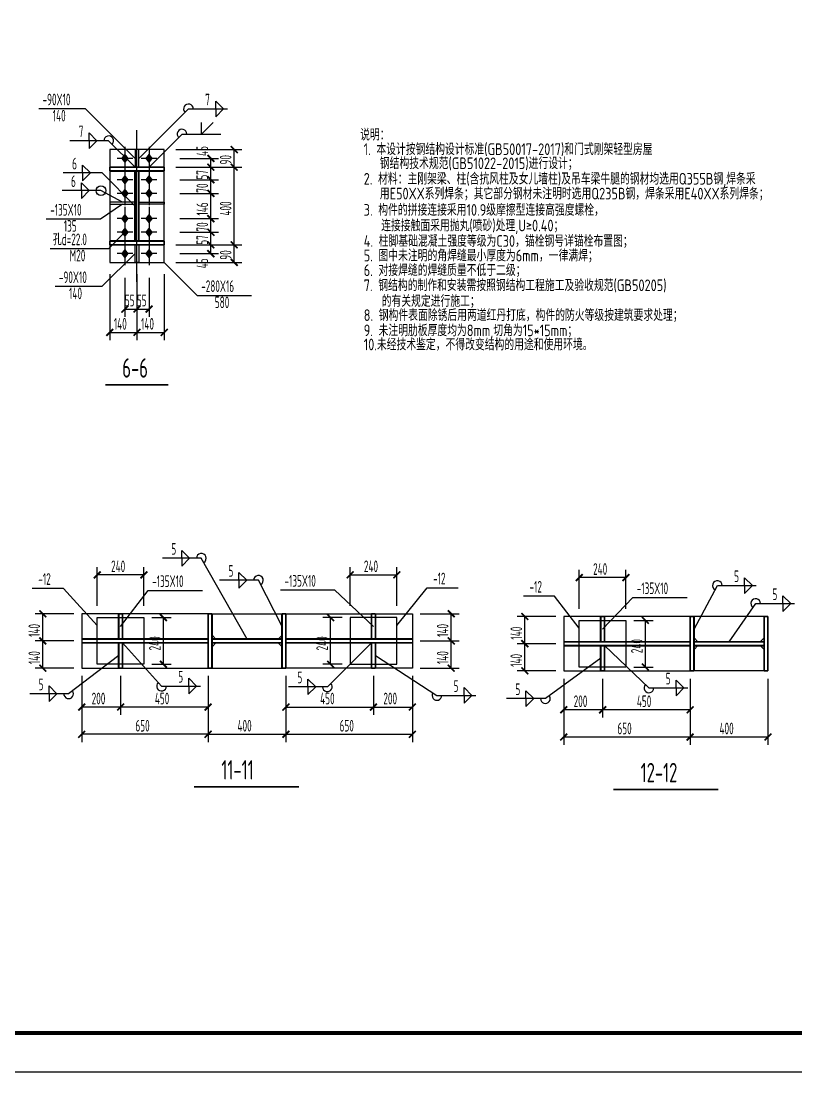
# Model space of a CAD drawing. Extents: x 8844666 to 9156203, y 1662182 to 2655606.
# Drawn here: x 8940057 to 8959981, y 1662182 to 1689208 of the extents above; entities that cross this region are included whole.
import ezdxf

# ---------------------------------------------------------------- set-up
doc = ezdxf.new("R2010")
doc.units = 0
doc.header["$LTSCALE"] = 1000
doc.header["$MEASUREMENT"] = 0
doc.linetypes.add('6', pattern=[8.75, 5, -1.25, 1.25, -1.25])
for name, color, linetype in [('10', 7, 'CONTINUOUS'), ('130', 7, 'CONTINUOUS'), ('PUB_TITLE', 4, 'CONTINUOUS'), ('尺寸标注', 86, 'CONTINUOUS'), ('层10', 7, 'CONTINUOUS'), ('层20', 2, 'CONTINUOUS'), ('焊缝标注', 6, 'CONTINUOUS'), ('编号标注', 253, 'CONTINUOUS'), ('螺栓孔标注', 6, 'CONTINUOUS'), ('钢板标注', 6, 'CONTINUOUS')]:
    doc.layers.add(name, color=color, linetype=linetype)
doc.styles.add('TSSD_REIN', font='atssdeng.shx', dxfattribs={"width": 0.7, "bigfont": 'atssdchn.shx'})

msp = doc.modelspace()

# ---------------------------------------------------------------- linework, layer by layer
at = {"layer": '10', "const_width": 45}
for points in [[(8942228.4, 1679851.1), (8943848.4, 1679851.1)], [(8944505.7, 1669516.1), (8947205.7, 1669516.1)], [(8955285.3, 1669445.5), (8957985.3, 1669445.5)]]:
    msp.add_lwpolyline(points, dxfattribs=at)
at = {"layer": 'PUB_TITLE'}
msp.add_lwpolyline([(8903902.8, 1662181.8), (9009002.8, 1662181.8), (9009002.8, 1721581.8), (8903902.8, 1721581.8)], close=True, dxfattribs=at)
at = {"layer": 'PUB_TITLE', "const_width": 100}
msp.add_lwpolyline([(8906402.8, 1663181.8), (9008002.8, 1663181.8), (9008002.8, 1720581.8), (8906402.8, 1720581.8)], close=True, dxfattribs=at)
at = {"layer": '尺寸标注'}
for p, q in [((8944038.4, 1685901.1), (8945738.4, 1685901.1)), ((8944138.4, 1685676.1), (8945138.4, 1685676.1)), ((8944938.4, 1685451.1), (8944938.4, 1685676.1)), ((8945538.4, 1685451.1), (8945538.4, 1685901.1)), ((8944038.4, 1685451.1), (8945738.4, 1685451.1)), ((8944038.4, 1685451.1), (8945738.4, 1685451.1)), ((8944138.4, 1685451.1), (8945138.4, 1685451.1)), ((8944138.4, 1685451.1), (8945138.4, 1685451.1)), ((8944938.4, 1685126.1), (8944938.4, 1685451.1)), ((8945538.4, 1683451.1), (8945538.4, 1685451.1)), ((8944138.4, 1685126.1), (8945138.4, 1685126.1)), ((8944138.4, 1685126.1), (8945138.4, 1685126.1)), ((8944938.4, 1684776.1), (8944938.4, 1685126.1)), ((8944138.4, 1684776.1), (8945138.4, 1684776.1)), ((8944138.4, 1684776.1), (8945138.4, 1684776.1)), ((8944938.4, 1684126.1), (8944938.4, 1684776.1)), ((8944138.4, 1684126.1), (8945138.4, 1684126.1)), ((8944138.4, 1684126.1), (8945138.4, 1684126.1)), ((8944938.4, 1683776.1), (8944938.4, 1684126.1)), ((8944138.4, 1683776.1), (8945138.4, 1683776.1)), ((8944138.4, 1683776.1), (8945138.4, 1683776.1)), ((8944938.4, 1683451.1), (8944938.4, 1683776.1)), ((8944038.4, 1683451.1), (8945738.4, 1683451.1)), ((8944038.4, 1683451.1), (8945738.4, 1683451.1)), ((8944138.4, 1683451.1), (8945138.4, 1683451.1)), ((8944138.4, 1683451.1), (8945138.4, 1683451.1)), ((8944138.4, 1683226.1), (8945138.4, 1683226.1)), ((8944938.4, 1683226.1), (8944938.4, 1683451.1)), ((8945538.4, 1683001.1), (8945538.4, 1683451.1)), ((8944038.4, 1683001.1), (8945738.4, 1683001.1)), ((8942338.4, 1682701.1), (8942338.4, 1681001.1)), ((8943038.4, 1682701.1), (8943038.4, 1681001.1)), ((8943038.4, 1682701.1), (8943038.4, 1681001.1)), ((8943738.4, 1682701.1), (8943738.4, 1681001.1)), ((8942728.4, 1682601.1), (8942728.4, 1681601.1)), ((8943038.4, 1682601.1), (8943038.4, 1681601.1)), ((8943038.4, 1682601.1), (8943038.4, 1681601.1)), ((8943348.4, 1682601.1), (8943348.4, 1681601.1)), ((8942728.4, 1681801.1), (8943038.4, 1681801.1)), ((8943038.4, 1681801.1), (8943348.4, 1681801.1)), ((8942338.4, 1681201.1), (8943038.4, 1681201.1)), ((8943038.4, 1681201.1), (8943738.4, 1681201.1)), ((8942017.8, 1674166.1), (8942017.8, 1675166.1)), ((8943217.8, 1674166.1), (8943217.8, 1675166.1)), ((8948517.8, 1674166.1), (8948517.8, 1675166.1)), ((8949717.8, 1674166.1), (8949717.8, 1675166.1)), ((8943217.8, 1674966.1), (8942017.8, 1674966.1)), ((8948517.8, 1674966.1), (8949717.8, 1674966.1)), ((8954410.3, 1674095.5), (8954410.3, 1675095.5)), ((8955610.3, 1674895.5), (8954410.3, 1674895.5)), ((8955610.3, 1674095.5), (8955610.3, 1675095.5)), ((8941417.8, 1673966.1), (8940417.8, 1673966.1)), ((8940617.8, 1673266.1), (8940617.8, 1673966.1)), ((8943417.8, 1673866.1), (8943917.8, 1673866.1)), ((8943717.8, 1672666.1), (8943717.8, 1673866.1)), ((8948317.8, 1673866.1), (8947817.8, 1673866.1)), ((8948017.8, 1672666.1), (8948017.8, 1673866.1)), ((8950317.8, 1673966.1), (8951317.8, 1673966.1)), ((8951117.8, 1673266.1), (8951117.8, 1673966.1)), ((8953810.3, 1673895.5), (8952810.3, 1673895.5)), ((8953010.3, 1673195.5), (8953010.3, 1673895.5)), ((8955810.3, 1673795.5), (8956310.3, 1673795.5)), ((8956110.3, 1672595.5), (8956110.3, 1673795.5)), ((8941417.8, 1673266.1), (8940417.8, 1673266.1)), ((8941417.8, 1673266.1), (8940417.8, 1673266.1)), ((8940617.8, 1672566.1), (8940617.8, 1673266.1)), ((8950317.8, 1673266.1), (8951317.8, 1673266.1)), ((8950317.8, 1673266.1), (8951317.8, 1673266.1)), ((8951117.8, 1672566.1), (8951117.8, 1673266.1)), ((8953810.3, 1673195.5), (8952810.3, 1673195.5)), ((8953810.3, 1673195.5), (8952810.3, 1673195.5)), ((8953010.3, 1672495.5), (8953010.3, 1673195.5)), ((8941417.8, 1672566.1), (8940417.8, 1672566.1)), ((8943417.8, 1672666.1), (8943917.8, 1672666.1)), ((8948317.8, 1672666.1), (8947817.8, 1672666.1)), ((8950317.8, 1672566.1), (8951317.8, 1672566.1)), ((8953810.3, 1672495.5), (8952810.3, 1672495.5)), ((8955810.3, 1672595.5), (8956310.3, 1672595.5)), ((8941617.8, 1672366.1), (8941617.8, 1671366.1)), ((8941617.8, 1672366.1), (8941617.8, 1670666.1)), ((8942617.8, 1672366.1), (8942617.8, 1671366.1)), ((8942617.8, 1672366.1), (8942617.8, 1671366.1)), ((8944867.8, 1672366.1), (8944867.8, 1670666.1)), ((8944867.8, 1672366.1), (8944867.8, 1671366.1)), ((8944867.8, 1672366.1), (8944867.8, 1670666.1)), ((8946867.8, 1672366.1), (8946867.8, 1671366.1)), ((8946867.8, 1672366.1), (8946867.8, 1670666.1)), ((8946867.8, 1672366.1), (8946867.8, 1670666.1)), ((8949117.8, 1672366.1), (8949117.8, 1671366.1)), ((8949117.8, 1672366.1), (8949117.8, 1671366.1)), ((8950117.8, 1672366.1), (8950117.8, 1671366.1)), ((8950117.8, 1672366.1), (8950117.8, 1670666.1)), ((8954010.3, 1672295.5), (8954010.3, 1671295.5)), ((8954010.3, 1672295.5), (8954010.3, 1670595.5)), ((8955010.3, 1672295.5), (8955010.3, 1671295.5)), ((8955010.3, 1672295.5), (8955010.3, 1671295.5)), ((8957260.3, 1672295.5), (8957260.3, 1671295.5)), ((8957260.3, 1672295.5), (8957260.3, 1670595.5)), ((8957260.3, 1672295.5), (8957260.3, 1670595.5)), ((8959260.3, 1672295.5), (8959260.3, 1670595.5)), ((8942617.8, 1671566.1), (8941617.8, 1671566.1)), ((8944867.8, 1671566.1), (8942617.8, 1671566.1)), ((8946867.8, 1671566.1), (8949117.8, 1671566.1)), ((8949117.8, 1671566.1), (8950117.8, 1671566.1)), ((8955010.3, 1671495.5), (8954010.3, 1671495.5)), ((8957260.3, 1671495.5), (8955010.3, 1671495.5)), ((8944867.8, 1670866.1), (8941617.8, 1670866.1)), ((8944867.8, 1670866.1), (8946867.8, 1670866.1)), ((8946867.8, 1670866.1), (8950117.8, 1670866.1)), ((8957260.3, 1670795.5), (8954010.3, 1670795.5)), ((8959260.3, 1670795.5), (8957260.3, 1670795.5))]:
    msp.add_line(p, q, dxfattribs=at)
at = {"layer": '尺寸标注', "const_width": 45}
for points in [[(8945450, 1685989.4), (8945626.8, 1685812.7)], [(8944850, 1685764.4), (8945026.8, 1685587.7)], [(8944850, 1685539.4), (8945026.8, 1685362.7)], [(8944850, 1685539.4), (8945026.8, 1685362.7)], [(8945450, 1685539.4), (8945626.8, 1685362.7)], [(8945450, 1685539.4), (8945626.8, 1685362.7)], [(8944850, 1685214.4), (8945026.8, 1685037.7)], [(8944850, 1685214.4), (8945026.8, 1685037.7)], [(8944850, 1684864.4), (8945026.8, 1684687.7)], [(8944850, 1684864.4), (8945026.8, 1684687.7)], [(8944850, 1684214.4), (8945026.8, 1684037.7)], [(8944850, 1684214.4), (8945026.8, 1684037.7)], [(8944850, 1683864.4), (8945026.8, 1683687.7)], [(8944850, 1683864.4), (8945026.8, 1683687.7)], [(8944850, 1683539.4), (8945026.8, 1683362.7)], [(8944850, 1683539.4), (8945026.8, 1683362.7)], [(8945450, 1683539.4), (8945626.8, 1683362.7)], [(8945450, 1683539.4), (8945626.8, 1683362.7)], [(8944850, 1683314.4), (8945026.8, 1683137.7)], [(8945450, 1683089.4), (8945626.8, 1682912.7)], [(8942640, 1681712.7), (8942816.8, 1681889.4)], [(8942950, 1681712.7), (8943126.8, 1681889.4)], [(8942950, 1681712.7), (8943126.8, 1681889.4)], [(8943260, 1681712.7), (8943436.8, 1681889.4)], [(8942250, 1681112.7), (8942426.8, 1681289.4)], [(8942950, 1681112.7), (8943126.8, 1681289.4)], [(8942950, 1681112.7), (8943126.8, 1681289.4)], [(8943650, 1681112.7), (8943826.8, 1681289.4)], [(8941929.4, 1674877.7), (8942106.2, 1675054.4)], [(8943129.4, 1674877.7), (8943306.2, 1675054.4)], [(8948429.4, 1674877.7), (8948606.2, 1675054.4)], [(8949629.4, 1674877.7), (8949806.2, 1675054.4)], [(8954321.9, 1674807.1), (8954498.7, 1674983.9)], [(8955521.9, 1674807.1), (8955698.7, 1674983.9)], [(8940529.4, 1674054.4), (8940706.2, 1673877.7)], [(8951029.4, 1674054.4), (8951206.2, 1673877.7)], [(8943629.4, 1673954.4), (8943806.2, 1673777.7)], [(8947929.4, 1673954.4), (8948106.2, 1673777.7)], [(8952921.9, 1673983.9), (8953098.7, 1673807.1)], [(8956021.9, 1673883.9), (8956198.7, 1673707.1)], [(8940529.4, 1673354.4), (8940706.2, 1673177.7)], [(8940529.4, 1673354.4), (8940706.2, 1673177.7)], [(8951029.4, 1673354.4), (8951206.2, 1673177.7)], [(8951029.4, 1673354.4), (8951206.2, 1673177.7)], [(8952921.9, 1673283.9), (8953098.7, 1673107.1)], [(8952921.9, 1673283.9), (8953098.7, 1673107.1)], [(8943629.4, 1672754.4), (8943806.2, 1672577.7)], [(8947929.4, 1672754.4), (8948106.2, 1672577.7)], [(8956021.9, 1672683.9), (8956198.7, 1672507.1)], [(8940529.4, 1672654.4), (8940706.2, 1672477.7)], [(8951029.4, 1672654.4), (8951206.2, 1672477.7)], [(8952921.9, 1672583.9), (8953098.7, 1672407.1)], [(8941529.4, 1671477.7), (8941706.2, 1671654.4)], [(8942529.4, 1671477.7), (8942706.2, 1671654.4)], [(8942529.4, 1671477.7), (8942706.2, 1671654.4)], [(8944779.4, 1671477.7), (8944956.2, 1671654.4)], [(8946779.4, 1671477.7), (8946956.2, 1671654.4)], [(8949029.4, 1671477.7), (8949206.2, 1671654.4)], [(8949029.4, 1671477.7), (8949206.2, 1671654.4)], [(8950029.4, 1671477.7), (8950206.2, 1671654.4)], [(8953921.9, 1671407.1), (8954098.7, 1671583.9)], [(8954921.9, 1671407.1), (8955098.7, 1671583.9)], [(8954921.9, 1671407.1), (8955098.7, 1671583.9)], [(8957171.9, 1671407.1), (8957348.7, 1671583.9)], [(8941529.4, 1670777.7), (8941706.2, 1670954.4)], [(8944779.4, 1670777.7), (8944956.2, 1670954.4)], [(8944779.4, 1670777.7), (8944956.2, 1670954.4)], [(8946779.4, 1670777.7), (8946956.2, 1670954.4)], [(8946779.4, 1670777.7), (8946956.2, 1670954.4)], [(8950029.4, 1670777.7), (8950206.2, 1670954.4)], [(8953921.9, 1670707.1), (8954098.7, 1670883.9)], [(8957171.9, 1670707.1), (8957348.7, 1670883.9)], [(8957171.9, 1670707.1), (8957348.7, 1670883.9)], [(8959171.9, 1670707.1), (8959348.7, 1670883.9)]]:
    msp.add_lwpolyline(points, dxfattribs=at)
at = {"layer": '尺寸标注', "color": 3, "const_width": 45}
for points in [[(8944967.8, 1673966.1), (8944867.8, 1673966.1)], [(8944867.8, 1673966.1), (8944867.8, 1672566.1)], [(8944967.8, 1672566.1), (8944967.8, 1673966.1)], [(8946867.8, 1673966.1), (8946767.8, 1673966.1)], [(8946767.8, 1673966.1), (8946767.8, 1672566.1)], [(8946867.8, 1672566.1), (8946867.8, 1673966.1)], [(8957260.3, 1672495.5), (8957260.3, 1673895.5)], [(8957260.3, 1673895.5), (8957360.3, 1673895.5)], [(8957360.3, 1673895.5), (8957360.3, 1672495.5)], [(8959160.3, 1672495.5), (8959160.3, 1673895.5)], [(8959160.3, 1673895.5), (8959260.3, 1673895.5)], [(8959260.3, 1673895.5), (8959260.3, 1672495.5)], [(8944967.8, 1673316.1), (8946767.8, 1673316.1)], [(8944967.8, 1673216.1), (8946767.8, 1673216.1)], [(8959160.3, 1673245.5), (8957360.3, 1673245.5)], [(8959160.3, 1673145.5), (8957360.3, 1673145.5)], [(8944867.8, 1672566.1), (8944967.8, 1672566.1)], [(8946767.8, 1672566.1), (8946867.8, 1672566.1)], [(8957360.3, 1672495.5), (8957260.3, 1672495.5)], [(8959260.3, 1672495.5), (8959160.3, 1672495.5)]]:
    msp.add_lwpolyline(points, dxfattribs=at)
at = {"layer": '层10', "color": 7, "linetype": '6'}
msp.add_line((8943038.4, 1682501.1), (8943038.4, 1686401.1), dxfattribs=at)
at = {"layer": '层10', "color": 253}
for p, q in [((8942728.4, 1685976.1), (8942728.4, 1685376.1)), ((8943348.4, 1685976.1), (8943348.4, 1685376.1)), ((8942928.4, 1685676.1), (8942528.4, 1685676.1)), ((8943548.4, 1685676.1), (8943148.4, 1685676.1)), ((8942728.4, 1685426.1), (8942728.4, 1684826.1)), ((8943348.4, 1685426.1), (8943348.4, 1684826.1)), ((8942928.4, 1685126.1), (8942528.4, 1685126.1)), ((8943548.4, 1685126.1), (8943148.4, 1685126.1)), ((8942728.4, 1685076.1), (8942728.4, 1684476.1)), ((8943348.4, 1685076.1), (8943348.4, 1684476.1)), ((8942928.4, 1684776.1), (8942528.4, 1684776.1)), ((8943548.4, 1684776.1), (8943148.4, 1684776.1)), ((8942728.4, 1684426.1), (8942728.4, 1683826.1)), ((8943348.4, 1684426.1), (8943348.4, 1683826.1)), ((8942928.4, 1684126.1), (8942528.4, 1684126.1)), ((8942728.4, 1684076.1), (8942728.4, 1683476.1)), ((8943548.4, 1684126.1), (8943148.4, 1684126.1)), ((8943348.4, 1684076.1), (8943348.4, 1683476.1)), ((8942928.4, 1683776.1), (8942528.4, 1683776.1)), ((8943548.4, 1683776.1), (8943148.4, 1683776.1)), ((8942728.4, 1683526.1), (8942728.4, 1682926.1)), ((8943348.4, 1683526.1), (8943348.4, 1682926.1)), ((8942928.4, 1683226.1), (8942528.4, 1683226.1)), ((8943548.4, 1683226.1), (8943148.4, 1683226.1))]:
    msp.add_line(p, q, dxfattribs=at)
at = {"layer": '层10', "color": 3, "const_width": 45}
for points in [[(8943738.4, 1685451.1), (8942338.4, 1685451.1)], [(8942338.4, 1685451.1), (8942338.4, 1685351.1)], [(8943738.4, 1685351.1), (8943738.4, 1685451.1)], [(8942338.4, 1685351.1), (8943738.4, 1685351.1)], [(8942988.4, 1683551.1), (8942988.4, 1685351.1)], [(8943088.4, 1683551.1), (8943088.4, 1685351.1)], [(8943738.4, 1683551.1), (8942338.4, 1683551.1)], [(8942338.4, 1683551.1), (8942338.4, 1683451.1)], [(8943738.4, 1683451.1), (8943738.4, 1683551.1)], [(8942338.4, 1683451.1), (8943738.4, 1683451.1)]]:
    msp.add_lwpolyline(points, dxfattribs=at)
at = {"layer": '层10'}
for points in [[(8942728.4, 1685806.1), (8942628.4, 1685676.1), (8942828.4, 1685676.1), (8942728.4, 1685546.1)], [(8943348.4, 1685806.1), (8943248.4, 1685676.1), (8943448.4, 1685676.1), (8943348.4, 1685546.1)], [(8942728.4, 1685256.1), (8942628.4, 1685126.1), (8942828.4, 1685126.1), (8942728.4, 1684996.1)], [(8943348.4, 1685256.1), (8943248.4, 1685126.1), (8943448.4, 1685126.1), (8943348.4, 1684996.1)], [(8942728.4, 1684906.1), (8942628.4, 1684776.1), (8942828.4, 1684776.1), (8942728.4, 1684646.1)], [(8943348.4, 1684906.1), (8943248.4, 1684776.1), (8943448.4, 1684776.1), (8943348.4, 1684646.1)], [(8942728.4, 1684256.1), (8942628.4, 1684126.1), (8942828.4, 1684126.1), (8942728.4, 1683996.1)], [(8943348.4, 1684256.1), (8943248.4, 1684126.1), (8943448.4, 1684126.1), (8943348.4, 1683996.1)], [(8942728.4, 1683906.1), (8942628.4, 1683776.1), (8942828.4, 1683776.1), (8942728.4, 1683646.1)], [(8943348.4, 1683906.1), (8943248.4, 1683776.1), (8943448.4, 1683776.1), (8943348.4, 1683646.1)], [(8942728.4, 1683356.1), (8942628.4, 1683226.1), (8942828.4, 1683226.1), (8942728.4, 1683096.1)], [(8943348.4, 1683356.1), (8943248.4, 1683226.1), (8943448.4, 1683226.1), (8943348.4, 1683096.1)]]:
    msp.add_solid(points, dxfattribs=at)
at = {"layer": '层20'}
for points in [[(8943738.4, 1685901.1), (8942338.4, 1685901.1)], [(8942338.4, 1685901.1), (8942338.4, 1683001.1)], [(8943088.4, 1685901.1), (8942988.4, 1685901.1)], [(8942988.4, 1685901.1), (8942988.4, 1685451.1)], [(8943088.4, 1685451.1), (8943088.4, 1685901.1)], [(8943738.4, 1683001.1), (8943738.4, 1685901.1)], [(8942988.4, 1685451.1), (8943088.4, 1685451.1)], [(8942988.4, 1684551.1), (8942338.4, 1684551.1)], [(8942338.4, 1684551.1), (8942338.4, 1684501.1)], [(8942338.4, 1684501.1), (8942988.4, 1684501.1)], [(8942988.4, 1684501.1), (8942988.4, 1684551.1)], [(8943088.4, 1684551.1), (8943738.4, 1684551.1)], [(8943088.4, 1684501.1), (8943088.4, 1684551.1)], [(8943738.4, 1684501.1), (8943088.4, 1684501.1)], [(8943738.4, 1684551.1), (8943738.4, 1684501.1)], [(8942988.4, 1683451.1), (8943088.4, 1683451.1)], [(8942988.4, 1683001.1), (8942988.4, 1683451.1)], [(8943088.4, 1683451.1), (8943088.4, 1683001.1)], [(8942338.4, 1683001.1), (8943738.4, 1683001.1)], [(8943088.4, 1683001.1), (8942988.4, 1683001.1)]]:
    msp.add_lwpolyline(points, dxfattribs=at)
at = {"layer": '焊缝标注'}
for p, q in [((8945061.7, 1687148.3), (8945261.7, 1686948.3)), ((8945061.7, 1686948.3), (8945061.7, 1687148.3)), ((8943088.4, 1685676.1), (8944361.7, 1686948.3)), ((8944361.7, 1686948.3), (8945361.7, 1686948.3)), ((8945061.7, 1686748.3), (8945261.7, 1686948.3)), ((8945061.7, 1686948.3), (8945061.7, 1686748.3)), ((8944697.3, 1686299.2), (8944697.3, 1686599.2)), ((8944697.3, 1686299.2), (8944997.3, 1686599.2)), ((8942010.4, 1686130.7), (8941810.4, 1686330.7)), ((8941810.4, 1686130.7), (8941810.4, 1686330.7)), ((8943348.4, 1685451.1), (8944197.3, 1686299.2)), ((8944197.3, 1686299.2), (8945197.3, 1686299.2)), ((8942310.4, 1686130.7), (8941310.4, 1686130.7)), ((8942010.4, 1686130.7), (8941810.4, 1685930.7)), ((8941810.4, 1686130.7), (8941810.4, 1685930.7)), ((8942988.4, 1685451.1), (8942310.4, 1686130.7)), ((8941840.9, 1685300.6), (8941640.9, 1685500.6)), ((8941640.9, 1685300.6), (8941640.9, 1685500.6)), ((8942140.9, 1685300.6), (8941140.9, 1685300.6)), ((8941840.9, 1685300.6), (8941640.9, 1685100.6)), ((8941640.9, 1685300.6), (8941640.9, 1685100.6)), ((8942988.4, 1684451.1), (8942140.9, 1685300.6)), ((8942112.2, 1684847.6), (8941112.2, 1684847.6)), ((8941812.2, 1684847.6), (8941612.2, 1685047.6)), ((8941612.2, 1684847.6), (8941612.2, 1685047.6)), ((8941812.2, 1684847.6), (8941612.2, 1684647.6)), ((8941612.2, 1684847.6), (8941612.2, 1684647.6)), ((8942663.4, 1684551.1), (8942112.2, 1684847.6)), ((8944691.8, 1675393), (8943691.8, 1675393)), ((8944391.8, 1675393), (8944191.8, 1675593)), ((8944191.8, 1675393), (8944191.8, 1675593)), ((8944391.8, 1675393), (8944191.8, 1675193)), ((8944191.8, 1675393), (8944191.8, 1675193)), ((8945867.8, 1673316.1), (8944691.8, 1675393)), ((8945861.3, 1674825.9), (8945661.3, 1675025.9)), ((8945661.3, 1674825.9), (8945661.3, 1675025.9)), ((8958661.1, 1674888.1), (8958861.1, 1674688.1)), ((8958661.1, 1674688.1), (8958661.1, 1674888.1)), ((8946161.3, 1674825.9), (8945161.3, 1674825.9)), ((8945861.3, 1674825.9), (8945661.3, 1674625.9)), ((8945661.3, 1674825.9), (8945661.3, 1674625.9)), ((8946767.8, 1673641.1), (8946161.3, 1674825.9)), ((8957360.3, 1673570.5), (8957961.1, 1674688.1)), ((8957961.1, 1674688.1), (8958961.1, 1674688.1)), ((8958661.1, 1674488.1), (8958861.1, 1674688.1)), ((8958661.1, 1674688.1), (8958661.1, 1674488.1)), ((8959646.4, 1674427.7), (8959846.4, 1674227.7)), ((8959646.4, 1674227.7), (8959646.4, 1674427.7)), ((8958260.3, 1673245.5), (8958946.4, 1674227.7)), ((8958946.4, 1674227.7), (8959946.4, 1674227.7)), ((8959646.4, 1674027.7), (8959846.4, 1674227.7)), ((8959646.4, 1674227.7), (8959646.4, 1674027.7)), ((8942667.8, 1673216.1), (8943670.6, 1672104.9)), ((8949067.8, 1673216.1), (8947934.2, 1672086.9)), ((8955060.3, 1673145.5), (8956201.5, 1672057.8)), ((8942567.8, 1672891.1), (8941280.3, 1671907.8)), ((8949167.8, 1672891.1), (8950750.3, 1671865.1)), ((8954960.3, 1672820.5), (8953538.3, 1671784.1)), ((8944370.6, 1672304.9), (8944570.6, 1672104.9)), ((8944370.6, 1672104.9), (8944370.6, 1672304.9)), ((8947634.2, 1672086.9), (8947434.2, 1672286.9)), ((8947434.2, 1672086.9), (8947434.2, 1672286.9)), ((8956901.5, 1672257.8), (8957101.5, 1672057.8)), ((8956901.5, 1672057.8), (8956901.5, 1672257.8)), ((8941280.3, 1671907.8), (8940280.3, 1671907.8)), ((8940980.3, 1671907.8), (8940780.3, 1672107.8)), ((8940780.3, 1671907.8), (8940780.3, 1672107.8)), ((8940980.3, 1671907.8), (8940780.3, 1671707.8)), ((8940780.3, 1671907.8), (8940780.3, 1671707.8)), ((8943670.6, 1672104.9), (8944670.6, 1672104.9)), ((8944370.6, 1671904.9), (8944570.6, 1672104.9)), ((8944370.6, 1672104.9), (8944370.6, 1671904.9)), ((8947934.2, 1672086.9), (8946934.2, 1672086.9)), ((8947634.2, 1672086.9), (8947434.2, 1671886.9)), ((8947434.2, 1672086.9), (8947434.2, 1671886.9)), ((8951450.3, 1672065.1), (8951650.3, 1671865.1)), ((8951450.3, 1671865.1), (8951450.3, 1672065.1)), ((8953238.3, 1671784.1), (8953038.3, 1671984.1)), ((8953038.3, 1671784.1), (8953038.3, 1671984.1)), ((8956201.5, 1672057.8), (8957201.5, 1672057.8)), ((8956901.5, 1671857.8), (8957101.5, 1672057.8)), ((8956901.5, 1672057.8), (8956901.5, 1671857.8)), ((8950750.3, 1671865.1), (8951750.3, 1671865.1)), ((8951450.3, 1671665.1), (8951650.3, 1671865.1)), ((8951450.3, 1671865.1), (8951450.3, 1671665.1)), ((8953538.3, 1671784.1), (8952538.3, 1671784.1)), ((8953238.3, 1671784.1), (8953038.3, 1671584.1)), ((8953038.3, 1671784.1), (8953038.3, 1671584.1))]:
    msp.add_line(p, q, dxfattribs=at)
at = {"layer": '焊缝标注', "color": 2, "const_width": 45}
for points in [[(8942567.8, 1673316.1), (8942567.8, 1673966.1)], [(8942667.8, 1673966.1), (8942567.8, 1673966.1)], [(8942667.8, 1673316.1), (8942667.8, 1673966.1)], [(8949067.8, 1673316.1), (8949067.8, 1673966.1)], [(8949067.8, 1673966.1), (8949167.8, 1673966.1)], [(8949167.8, 1673316.1), (8949167.8, 1673966.1)], [(8954960.3, 1673245.5), (8954960.3, 1673895.5)], [(8955060.3, 1673895.5), (8954960.3, 1673895.5)], [(8955060.3, 1673245.5), (8955060.3, 1673895.5)], [(8944867.8, 1673316.1), (8941617.8, 1673316.1)], [(8944867.8, 1673216.1), (8941617.8, 1673216.1)], [(8942567.8, 1673216.1), (8942567.8, 1672566.1)], [(8942667.8, 1673216.1), (8942667.8, 1672566.1)], [(8946867.8, 1673316.1), (8950117.8, 1673316.1)], [(8946867.8, 1673216.1), (8950117.8, 1673216.1)], [(8949067.8, 1673216.1), (8949067.8, 1672566.1)], [(8949167.8, 1673216.1), (8949167.8, 1672566.1)], [(8957260.3, 1673245.5), (8954010.3, 1673245.5)], [(8957260.3, 1673145.5), (8954010.3, 1673145.5)], [(8954960.3, 1673145.5), (8954960.3, 1672495.5)], [(8955060.3, 1673145.5), (8955060.3, 1672495.5)], [(8942667.8, 1672566.1), (8942567.8, 1672566.1)], [(8949067.8, 1672566.1), (8949167.8, 1672566.1)], [(8955060.3, 1672495.5), (8954960.3, 1672495.5)]]:
    msp.add_lwpolyline(points, dxfattribs=at)
at = {"layer": '焊缝标注'}
msp.add_circle((8942112.2, 1684847.6), 125, dxfattribs=at)
for centre, start, end in [((8944361.7, 1686948.3), 0, 224.97719), ((8942310.4, 1686130.7), 314.93155, 180.00001), ((8944197.3, 1686299.2), 0, 224.97719), ((8944691.8, 1675393), 299.51938, 180.00001), ((8946161.3, 1674825.9), 297.10959, 180.00001), ((8957961.1, 1674688.1), 0, 241.74177), ((8958946.4, 1674227.7), 0, 235.06327), ((8943670.6, 1672104.9), 132.06497, 0), ((8947934.2, 1672086.9), 179.99999, 44.88593), ((8956201.5, 1672057.8), 136.37609, 0), ((8941280.3, 1671907.8), 179.99999, 37.36953), ((8950750.3, 1671865.1), 147.04188, 0), ((8953538.3, 1671784.1), 179.99999, 36.08573)]:
    msp.add_arc(centre, 125, start, end, dxfattribs=at)
for points in [[(8943088.4, 1685676.1), (8943169.8, 1685736.1), (8943148.6, 1685757.3)], [(8942988.4, 1685451.1), (8942928.4, 1685532.4), (8942907.2, 1685511.3)], [(8943348.4, 1685451.1), (8943429.8, 1685511.1), (8943408.5, 1685532.3)], [(8942663.4, 1684551.1), (8942582.5, 1684611.6), (8942568.2, 1684585.2)], [(8942988.4, 1684451.1), (8942928.4, 1684532.4), (8942907.2, 1684511.3)], [(8946767.8, 1673641.1), (8946735.6, 1673736.9), (8946708.9, 1673723.2)], [(8957360.3, 1673570.5), (8957420.9, 1673651.5), (8957394.5, 1673665.7)], [(8945867.8, 1673316.1), (8945831.6, 1673410.5), (8945805.5, 1673395.7)], [(8958260.3, 1673245.5), (8958329.9, 1673318.9), (8958305.3, 1673336.1)], [(8942667.8, 1673216.1), (8942723.7, 1673131.8), (8942746, 1673151.9)], [(8949067.8, 1673216.1), (8948986.4, 1673156.1), (8949007.6, 1673134.9)], [(8955060.3, 1673145.5), (8955122.4, 1673065.6), (8955143.1, 1673087.4)], [(8942567.8, 1672891.1), (8942479.3, 1672842.3), (8942497.5, 1672818.4)], [(8949167.8, 1672891.1), (8949243.6, 1672824.1), (8949259.9, 1672849.2)], [(8954960.3, 1672820.5), (8954870.7, 1672773.7), (8954888.4, 1672749.5)]]:
    msp.add_solid(points, dxfattribs=at)
at = {"layer": '编号标注', "color": 2}
for points in [[(8944867.8, 1673966.1), (8941617.8, 1673966.1)], [(8941617.8, 1673966.1), (8941617.8, 1672566.1)], [(8942017.8, 1672666.1), (8942017.8, 1673866.1)], [(8942017.8, 1673866.1), (8943217.8, 1673866.1)], [(8943217.8, 1673866.1), (8943217.8, 1672666.1)], [(8944867.8, 1672566.1), (8944867.8, 1673966.1)], [(8944967.8, 1673966.1), (8946767.8, 1673966.1)], [(8946867.8, 1673966.1), (8950117.8, 1673966.1)], [(8946867.8, 1672566.1), (8946867.8, 1673966.1)], [(8949717.8, 1673866.1), (8948517.8, 1673866.1)], [(8948517.8, 1673866.1), (8948517.8, 1672666.1)], [(8949717.8, 1672666.1), (8949717.8, 1673866.1)], [(8950117.8, 1673966.1), (8950117.8, 1672566.1)], [(8957260.3, 1673895.5), (8954010.3, 1673895.5)], [(8954010.3, 1673895.5), (8954010.3, 1672495.5)], [(8954410.3, 1672595.5), (8954410.3, 1673795.5)], [(8954410.3, 1673795.5), (8955610.3, 1673795.5)], [(8955610.3, 1673795.5), (8955610.3, 1672595.5)], [(8957260.3, 1672495.5), (8957260.3, 1673895.5)], [(8959160.3, 1673895.5), (8957360.3, 1673895.5)], [(8944967.8, 1673416.1), (8945067.8, 1673316.1)], [(8946767.8, 1673416.1), (8946667.8, 1673316.1)], [(8957360.3, 1673345.5), (8957460.3, 1673245.5)], [(8959160.3, 1673345.5), (8959060.3, 1673245.5)], [(8944967.8, 1673116.1), (8945067.8, 1673216.1)], [(8946767.8, 1673116.1), (8946667.8, 1673216.1)], [(8957360.3, 1673045.5), (8957460.3, 1673145.5)], [(8959160.3, 1673045.5), (8959060.3, 1673145.5)], [(8941617.8, 1672566.1), (8944867.8, 1672566.1)], [(8943217.8, 1672666.1), (8942017.8, 1672666.1)], [(8944967.8, 1672566.1), (8946767.8, 1672566.1)], [(8950117.8, 1672566.1), (8946867.8, 1672566.1)], [(8948517.8, 1672666.1), (8949717.8, 1672666.1)], [(8954010.3, 1672495.5), (8957260.3, 1672495.5)], [(8955610.3, 1672595.5), (8954410.3, 1672595.5)], [(8959160.3, 1672495.5), (8957360.3, 1672495.5)]]:
    msp.add_lwpolyline(points, dxfattribs=at)
at = {"layer": '螺栓孔标注'}
for p, q in [((8942728.4, 1683776.1), (8942303.3, 1683352.6)), ((8942303.3, 1683352.6), (8940803.3, 1683352.6))]:
    msp.add_line(p, q, dxfattribs=at)
at = {"layer": '螺栓孔标注', "const_width": 10}
msp.add_lwpolyline([(8942733.4, 1683776.1, 1), (8942723.4, 1683776.1, 1), (8942733.4, 1683776.1, 1)], format="xyb", dxfattribs=at)
at = {"layer": '钢板标注'}
for p, q in [((8941717.1, 1686950.4), (8940517.1, 1686950.4)), ((8942988.4, 1685676.1), (8941717.1, 1686950.4)), ((8942663.4, 1684501.1), (8942102, 1684113.8)), ((8942102, 1684113.8), (8940702, 1684113.8)), ((8942988.4, 1683226.1), (8942138.2, 1682379.2)), ((8943738.4, 1683001.1), (8944584.6, 1682150.2)), ((8942138.2, 1682379.2), (8940938.2, 1682379.2)), ((8944584.6, 1682150.2), (8945984.6, 1682150.2)), ((8941146.2, 1674618.8), (8940346.2, 1674618.8)), ((8942017.8, 1673666.1), (8941146.2, 1674618.8)), ((8948124.8, 1674571.2), (8946724.8, 1674571.2)), ((8949117.8, 1673641.1), (8948124.8, 1674571.2)), ((8949717.8, 1673666.1), (8950495.9, 1674632.5)), ((8950495.9, 1674632.5), (8951295.9, 1674632.5)), ((8942617.8, 1673641.1), (8943324.1, 1674562.8)), ((8943324.1, 1674562.8), (8944724.1, 1674562.8)), ((8953776.2, 1674420.3), (8952976.2, 1674420.3)), ((8954410.3, 1673595.5), (8953776.2, 1674420.3)), ((8955010.3, 1673570.5), (8955782.9, 1674380)), ((8955782.9, 1674380), (8957182.9, 1674380))]:
    msp.add_line(p, q, dxfattribs=at)
at = {"layer": '钢板标注', "const_width": 10}
for points in [[(8942993.4, 1685676.1, 1), (8942983.4, 1685676.1, 1), (8942993.4, 1685676.1, 1)], [(8942668.4, 1684501.1, 1), (8942658.4, 1684501.1, 1), (8942668.4, 1684501.1, 1)], [(8942993.4, 1683226.1, 1), (8942983.4, 1683226.1, 1), (8942993.4, 1683226.1, 1)], [(8943743.4, 1683001.1, 1), (8943733.4, 1683001.1, 1), (8943743.4, 1683001.1, 1)], [(8942022.8, 1673666.1, 1), (8942012.8, 1673666.1, 1), (8942022.8, 1673666.1, 1)], [(8942622.8, 1673641.1, 1), (8942612.8, 1673641.1, 1), (8942622.8, 1673641.1, 1)], [(8949122.8, 1673641.1, 1), (8949112.8, 1673641.1, 1), (8949122.8, 1673641.1, 1)], [(8949722.8, 1673666.1, 1), (8949712.8, 1673666.1, 1), (8949722.8, 1673666.1, 1)], [(8954415.3, 1673595.5, 1), (8954405.3, 1673595.5, 1), (8954415.3, 1673595.5, 1)], [(8955015.3, 1673570.5, 1), (8955005.3, 1673570.5, 1), (8955015.3, 1673570.5, 1)]]:
    msp.add_lwpolyline(points, format="xyb", dxfattribs=at)

# ---------------------------------------------------------------- texts
at = {"layer": '10', "style": 'TSSD_REIN', "width": 0.65}
for s, p in [('6-6', (8942660.4, 1680036.6)), ('11-11', (8945207.7, 1669701.6)), ('12-12', (8955987.3, 1669631))]:
    msp.add_text(s, height=500, dxfattribs=at).set_placement(p)
at = {"layer": '130', "style": 'TSSD_REIN', "width": 0.8}
for s, p in [('说明：', (8948775.8, 1686135.2, 133.3)), ('1. 本设计按钢结构设计标准(GB50017-2017)和门式刚架轻型房屋', (8948865.9, 1685762.2, 133.3)), ('钢结构技术规范(GB51022-2015)进行设计；', (8949282.6, 1685399.9, 133.3)), ('2. 材料：主刚架梁、柱(含抗风柱及女儿墙柱)及吊车梁牛腿的钢材均选用Q355B钢,焊条采', (8948868.3, 1685001.2, 133.3)), ('用E50XX系列焊条；其它部分钢材未注明时选用Q235B钢，焊条采用E40XX系列焊条；', (8949282.6, 1684620.5, 133.3)), ('3. 构件的拼接连接采用10.9级摩擦型连接高强度螺栓，', (8948868.3, 1684201.1, 133.3)), ('连接接触面采用抛丸(喷砂)处理,U≥0.40；', (8949316.9, 1683799.8, 133.3)), ('4. 柱脚基础混凝土强度等级为C30，锚栓钢号详锚栓布置图；', (8948868.3, 1683401.3, 133.3)), ('5. 图中未注明的角焊缝最小厚度为6mm，一律满焊；', (8948868.3, 1683027.9, 133.3)), ('6. 对接焊缝的焊缝质量不低于二级；', (8948868.3, 1682650, 133.3)), ('7. 钢结构的制作和安装需按照钢结构工程施工及验收规范(GB50205)', (8948868.3, 1682262.2, 133.3)), ('的有关规定进行施工；', (8949330, 1681857.1, 133.3)), ('8. 钢构件表面除锈后用两道红丹打底，构件的防火等级按建筑要求处理；', (8948868.3, 1681494.5, 133.3)), ('9. 未注明肋板厚度均为8mm,切角为15*15mm；', (8948868.3, 1681102.6, 133.3)), ('10.未经技术鉴定，不得改变结构的用途和使用环境。', (8948868.3, 1680740.2, 133.3))]:
    msp.add_text(s, height=300, dxfattribs=at).set_placement(p)
at = {"layer": '尺寸标注', "style": 'TSSD_REIN', "width": 0.6}
for s, p in [('45', (8944868.4, 1685737.3)), ('90', (8945468.4, 1685518.6)), ('57', (8944868.4, 1685131.1)), ('70', (8944868.4, 1684793.6)), ('146', (8944868.4, 1684206.1)), ('400', (8945468.4, 1684206.1)), ('70', (8944868.4, 1683793.6)), ('57', (8944868.4, 1683456.1)), ('90', (8945468.4, 1683068.6)), ('45', (8944868.4, 1682849.8)), ('140', (8940547.8, 1673371.1)), ('140', (8951047.8, 1673371.1)), ('140', (8952940.3, 1673300.5)), ('240', (8943647.8, 1673021.1)), ('240', (8947947.8, 1673021.1)), ('240', (8956040.3, 1672950.5)), ('140', (8940547.8, 1672671.1)), ('140', (8951047.8, 1672671.1)), ('140', (8952940.3, 1672600.5))]:
    msp.add_text(s, height=300, rotation=90, dxfattribs=at).set_placement(p)
for s, p in [('55', (8942725.9, 1681871.1)), ('55', (8943035.9, 1681871.1)), ('140', (8942443.4, 1681271.1)), ('140', (8943143.4, 1681271.1)), ('240', (8942372.8, 1675036.1)), ('240', (8948872.8, 1675036.1)), ('240', (8954765.3, 1674965.5)), ('200', (8941872.8, 1671636.1)), ('450', (8943497.8, 1671636.1)), ('450', (8947747.8, 1671636.1)), ('200', (8949372.8, 1671636.1)), ('200', (8954265.3, 1671565.5)), ('450', (8955890.3, 1671565.5)), ('650', (8942997.8, 1670936.1)), ('400', (8945622.8, 1670936.1)), ('650', (8948247.8, 1670936.1)), ('650', (8955390.3, 1670865.5)), ('400', (8958015.3, 1670865.5))]:
    msp.add_text(s, height=300, dxfattribs=at).set_placement(p)
at = {"layer": '焊缝标注', "style": 'TSSD_REIN', "width": 0.6}
for s, p in [('7', (8944791.7, 1687038.3)), ('7', (8941540.4, 1686220.7)), ('6', (8941370.9, 1685390.6)), ('6', (8941342.2, 1684937.6)), ('5', (8943921.8, 1675483)), ('5', (8945391.3, 1674915.9)), ('5', (8958391.1, 1674778.1)), ('5', (8959376.5, 1674317.7)), ('5', (8944100.6, 1672194.9)), ('5', (8947164.2, 1672176.9)), ('5', (8956631.6, 1672147.8)), ('5', (8940510.3, 1671997.8)), ('5', (8951180.2, 1671955.1)), ('5', (8952768.3, 1671874.1))]:
    msp.add_text(s, height=300, dxfattribs=at).set_placement(p)
at = {"layer": '螺栓孔标注', "style": 'TSSD_REIN', "width": 0.6}
for s, p in [('孔d=22.0', (8940870.8, 1683442.6)), ('M20', (8941308.3, 1683027.6))]:
    msp.add_text(s, height=300, dxfattribs=at).set_placement(p)
at = {"layer": '钢板标注', "style": 'TSSD_REIN', "width": 0.6}
for s, p in [('-90X10', (8940609.6, 1687040.4)), ('140', (8940872.1, 1686625.4)), ('-135X10', (8940807, 1684203.8)), ('135', (8941157, 1683788.8)), ('-90X10', (8941030.7, 1682469.2)), ('-280X16', (8944689.6, 1682240.2)), ('140', (8941293.2, 1682054.2)), ('580', (8945039.6, 1681825.2)), ('-12', (8940501.2, 1674708.8)), ('-135X10', (8943429.1, 1674652.8)), ('-135X10', (8946829.8, 1674661.2)), ('-12', (8950650.9, 1674722.5)), ('-12', (8953131.2, 1674510.3)), ('-135X10', (8955887.9, 1674470))]:
    msp.add_text(s, height=300, dxfattribs=at).set_placement(p)

doc.saveas('drawing.dxf')
